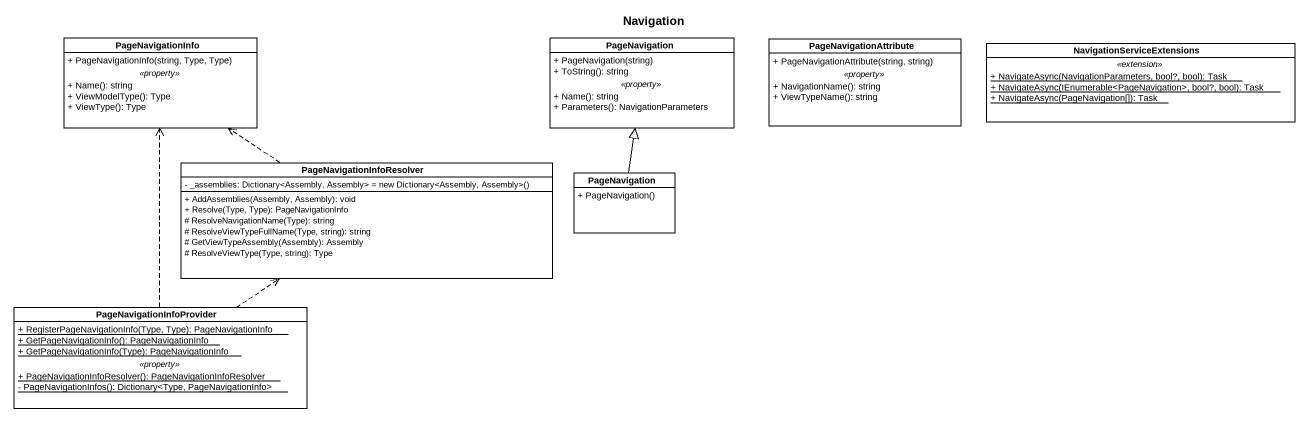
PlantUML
@startuml
title Navigation
hide circle
hide empty members
skinparam classAttributeIconSize 0
class PageNavigationInfo {
  + PageNavigationInfo(string, Type, Type)
  .. <<property>> ..
  + Name(): string
  + ViewModelType(): Type
  + ViewType(): Type
}
class PageNavigation {
  + PageNavigation(string)
  + ToString(): string
  .. <<property>> ..
  + Name(): string
  + Parameters(): NavigationParameters
}
class PageNavigationAttribute {
  + PageNavigationAttribute(string, string)
  .. <<property>> ..
  + NavigationName(): string
  + ViewTypeName(): string
}
class NavigationServiceExtensions {
  .. <<extension>> ..
  {static} + NavigateAsync(NavigationParameters, bool?, bool): Task
  {static} + NavigateAsync(IEnumerable<PageNavigation>, bool?, bool): Task
  {static} + NavigateAsync(PageNavigation[]): Task
}
class PageNavigationInfoResolver {
  {field} - _assemblies: Dictionary<Assembly, Assembly> = new Dictionary<Assembly, Assembly>()
  + AddAssemblies(Assembly, Assembly): void
  + Resolve(Type, Type): PageNavigationInfo
  # ResolveNavigationName(Type): string
  # ResolveViewTypeFullName(Type, string): string
  # GetViewTypeAssembly(Assembly): Assembly
  # ResolveViewType(Type, string): Type
}
class "PageNavigation" as PageNavigation_2 {
  + PageNavigation()
}
class PageNavigationInfoProvider {
  {static} + RegisterPageNavigationInfo(Type, Type): PageNavigationInfo
  {static} + GetPageNavigationInfo(): PageNavigationInfo
  {static} + GetPageNavigationInfo(Type): PageNavigationInfo
  .. <<property>> ..
  {static} + PageNavigationInfoResolver(): PageNavigationInfoResolver
  {static} - PageNavigationInfos(): Dictionary<Type, PageNavigationInfo>
}
PageNavigationInfoResolver .up.> PageNavigationInfo
PageNavigation_2 -up-|> PageNavigation
PageNavigationInfoProvider .up.> PageNavigationInfo
PageNavigationInfoProvider .up.> PageNavigationInfoResolver
@enduml
